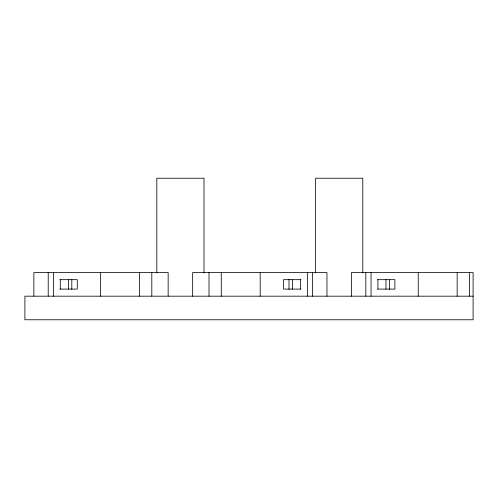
<?xml version="1.0" encoding="UTF-8"?>
<svg xmlns="http://www.w3.org/2000/svg" width="498" height="498" viewBox="0 0 498 498"><rect width="100%" height="100%" fill="white"/><g stroke="black" fill="none" stroke-linecap="round" stroke-linejoin="round"><path stroke-width="0.75" d="M59.891 279.664L77.277 279.664L77.277 289.101L59.891 289.101M300.929 279.664L283.543 279.664L283.543 289.101L300.929 289.101M377.503 279.664L394.883 279.664L394.883 289.101L377.503 289.101M473.1 296.179L24.9 296.179L24.9 319.766L473.1 319.766L473.1 272.587L351.47 272.587L351.47 296.179M469.421 272.587L469.421 296.179M457.164 272.587L457.164 296.179M418.239 272.587L418.239 296.179M389.417 279.44L389.417 289.332M385.994 279.664L385.994 289.101M377.901 279.664L377.901 289.101M371.06 272.587L371.06 296.179M365.825 272.587L365.825 296.179M362.805 272.898L362.805 178.234L315.626 178.234L315.626 272.898M326.956 296.179L326.956 272.587L192.664 272.587L192.664 296.179M312.601 272.587L312.601 296.179M307.372 272.587L307.372 296.179M300.531 279.664L300.531 289.101M292.432 279.664L292.432 289.101M289.014 279.44L289.014 289.332M260.193 272.587L260.193 296.179M221.268 272.587L221.268 296.179M209.011 272.587L209.011 296.179M203.999 272.898L203.999 178.234L156.82 178.234L156.82 272.898M168.15 296.179L168.15 272.587L33.864 272.587L33.864 296.179M151.809 272.587L151.809 296.179M139.552 272.587L139.552 296.179M100.627 272.587L100.627 296.179M71.805 279.44L71.805 289.332M68.382 279.664L68.382 289.101M60.289 279.664L60.289 289.101M53.448 272.587L53.448 296.179M48.213 272.587L48.213 296.179"/></g></svg>
